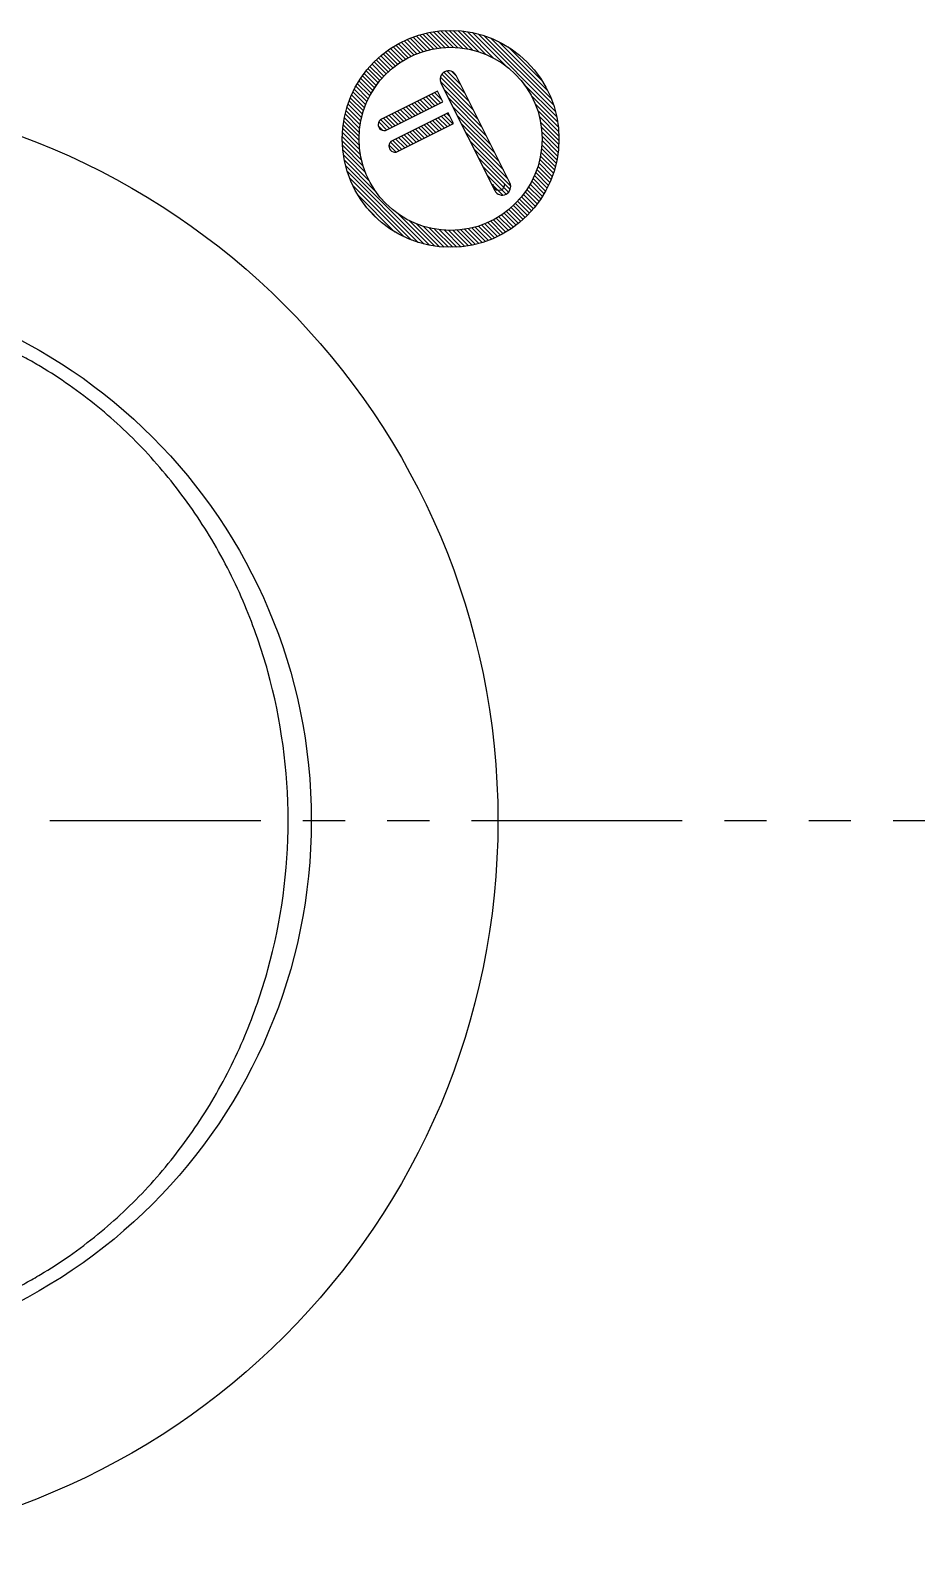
# Model space of a CAD drawing. Extents: x 9929 to 10523, y -4155 to -3735.
# Drawn here: x 10163.3 to 10200.1, y -4062.1 to -3999.1 of the extents above; entities that cross this region are included whole.
import ezdxf

# ---------------------------------------------------------------- set-up
doc = ezdxf.new("R2010")
doc.units = 0
doc.header["$LTSCALE"] = 7
doc.header["$MEASUREMENT"] = 0
doc.linetypes.add('HIDDEN', pattern=[0.375, 0.25, -0.125])
doc.linetypes.add('PHANTOM', pattern=[2.5, 1.25, -0.25, 0.25, -0.25, 0.25, -0.25])
for name, color, linetype in [('D', 2, 'CONTINUOUS'), ('DIM', 2, 'CONTINUOUS'), ('DWG', 7, 'CONTINUOUS'), ('HD', 3, 'HIDDEN')]:
    doc.layers.add(name, color=color, linetype=linetype)

msp = doc.modelspace()

# ---------------------------------------------------------------- hatches: boundary and pattern name
at = {"layer": 'DIM'}
h = msp.add_hatch(dxfattribs=at)
h.set_pattern_fill('ANSI31', color=256, style=0)
h.set_pattern_definition([(135, (53236.72784, 20667.99953), (0.08838834765, 0.08838834765), [])])
edge = h.paths.add_edge_path(flags=17)
edge.add_arc((10180.72026, -4003.57969), 3.8, 0, 360)
edge = h.paths.add_edge_path()
edge.add_arc((10180.72026, -4003.57969), 4.5, 0, 360)
edge = h.paths.add_edge_path(flags=16)
edge.add_line((10180.17277, -4001.59966), (10177.8501, -4002.76424))
edge.add_arc((10177.96216, -4002.98772), 0.25, 116.6291213, 296.6291213)
edge.add_line((10178.07421, -4003.2112), (10180.39687, -4002.04662))
edge.add_line((10180.39687, -4002.04662), (10180.17277, -4001.59966))
edge = h.paths.add_edge_path(flags=16)
edge.add_line((10180.62098, -4002.49359), (10178.29832, -4003.65817))
edge.add_arc((10178.41037, -4003.88165), 0.25, 116.6291213, 296.6291213)
edge.add_line((10178.52242, -4004.10513), (10180.84509, -4002.94055))
edge.add_line((10180.84509, -4002.94055), (10180.62098, -4002.49359))
edge = h.paths.add_edge_path(flags=16)
edge.add_arc((10180.63301, -4001.10905), 0.35, 26.6291213, 206.6291213)
edge.add_line((10180.32014, -4001.26593), (10182.55295, -4005.71909))
edge.add_arc((10182.86583, -4005.56222), 0.35, 206.6291213, 386.6291213)
edge.add_line((10183.1787, -4005.40535), (10180.94589, -4000.95218))

# ---------------------------------------------------------------- linework, layer by layer
at = {"layer": 'D'}
for p, q in [((10180.32014, -4001.26593), (10182.55295, -4005.71909)), ((10183.1787, -4005.40535), (10180.94589, -4000.95218)), ((10180.17277, -4001.59966), (10177.8501, -4002.76424)), ((10178.07421, -4003.2112), (10180.39687, -4002.04662)), ((10180.39687, -4002.04662), (10180.17277, -4001.59966)), ((10180.62098, -4002.49359), (10178.29832, -4003.65817)), ((10180.84509, -4002.94055), (10180.62098, -4002.49359)), ((10178.52242, -4004.10513), (10180.84509, -4002.94055))]:
    msp.add_line(p, q, dxfattribs=at)
for centre, radius in [((10180.72022, -4003.57972), 4.5), ((10180.72026, -4003.57969), 4.5), ((10180.72022, -4003.57972), 3.8), ((10180.72026, -4003.57969), 3.8)]:
    msp.add_circle(centre, radius, dxfattribs=at)
for centre, radius, start, end in [((10180.63301, -4001.10905), 0.35, 26.6291213, 206.6291213), ((10177.96216, -4002.98772), 0.25, 116.6291213, 296.6291213), ((10178.41037, -4003.88165), 0.25, 116.6291213, 296.6291213), ((10182.72022, -4005.45814), 0.25, 180, 0), ((10182.86583, -4005.56222), 0.35, 206.6291213, 26.6291213)]:
    msp.add_arc(centre, radius, start, end, dxfattribs=at)
at = {"layer": 'DWG'}
for centre, radius in [((10152.43598, -4031.86396), 30.25), ((10152.43596, -4031.86394), 22.50023)]:
    msp.add_circle(centre, radius, dxfattribs=at)
msp.add_open_spline([(10162.43606, -4051.38956), (10162.65467, -4051.28071), (10163.08069, -4051.0572), (10163.90632, -4050.58568), (10164.91963, -4049.92902), (10166.06512, -4049.06244), (10167.52603, -4047.78073), (10169.17755, -4045.98976), (10170.87974, -4043.53036), (10172.22289, -4040.86551), (10173.56173, -4037.00718), (10174.25605, -4031.86367), (10173.56157, -4026.72106), (10172.22313, -4022.86218), (10170.87972, -4020.19767), (10169.17758, -4017.738), (10167.52591, -4015.94734), (10166.0653, -4014.66526), (10164.9195, -4013.79898), (10163.90634, -4013.1422), (10163.08088, -4012.67076), (10162.65502, -4012.44734), (10162.43658, -4012.33861)], degree=3, knots=[0, 0, 0, 0, 0.7326299, 1.44300085, 2.85195954, 4.35250652, 5.74922597, 8.67876354, 11.64283051, 14.70083848, 17.61000944, 23.86958422, 30.12944809, 33.03842226, 36.09636058, 39.06064176, 41.99005368, 43.38680415, 44.88737227, 46.29630992, 47.00669137, 47.73872337, 47.73872337, 47.73872337, 47.73872337], dxfattribs=at)
at = {"layer": 'HD', "linetype": 'PHANTOM'}
msp.add_line((10006.5891, -4031.86394), (10297.5891, -4031.86394), dxfattribs=at)

doc.saveas('drawing.dxf')
